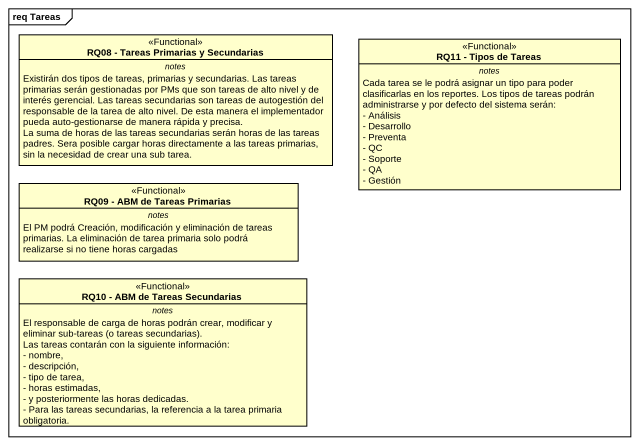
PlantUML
@startuml
mainframe req Tareas
hide circle
hide empty members
skinparam classAttributeIconSize 0
class "RQ08 - Tareas Primarias y Secundarias" as RQ08_Tareas_Primarias_y <<Functional>> {
  -- notes --
  Existirán dos tipos de tareas, primarias y secundarias. Las tareas primarias serán gestionadas por PMs que son tareas de alto nivel y de interés gerencial. Las tareas secundarias son tareas de autogestión del responsable de la tarea de alto nivel. De esta manera el implementador pueda auto-gestionarse de manera rápida y precisa.
  La suma de horas de las tareas secundarias serán horas de las tareas padres. Sera posible cargar horas directamente a las tareas primarias, sin la necesidad de crear una sub tarea.
}
class "RQ11 - Tipos de Tareas" as RQ11_Tipos_de_Tareas <<Functional>> {
  -- notes --
  Cada tarea se le podrá asignar un tipo para poder clasificarlas en los reportes. Los tipos de tareas podrán administrarse y por defecto del sistema serán:
  - Análisis
  - Desarrollo
  - Preventa
  - QC
  - Soporte
  - QA
  - Gestión
}
class "RQ09 - ABM de Tareas Primarias" as RQ09_ABM_de_Tareas_Primarias <<Functional>> {
  -- notes --
  El PM podrá Creación, modificación y eliminación de tareas primarias. La eliminación de tarea primaria solo podrá realizarse si no tiene horas cargadas
}
class "RQ10 - ABM de Tareas Secundarias" as RQ10_ABM_de_Tareas <<Functional>> {
  -- notes --
  {field} El responsable de carga de horas podrán crear, modificar y eliminar sub-tareas (o tareas secundarias).
  Las tareas contarán con la siguiente información:
  - nombre,
  - descripción,
  - tipo de tarea,
  - horas estimadas,
  - y posteriormente las horas dedicadas.
  - Para las tareas secundarias, la referencia a la tarea primaria obligatoria.
}
@enduml
